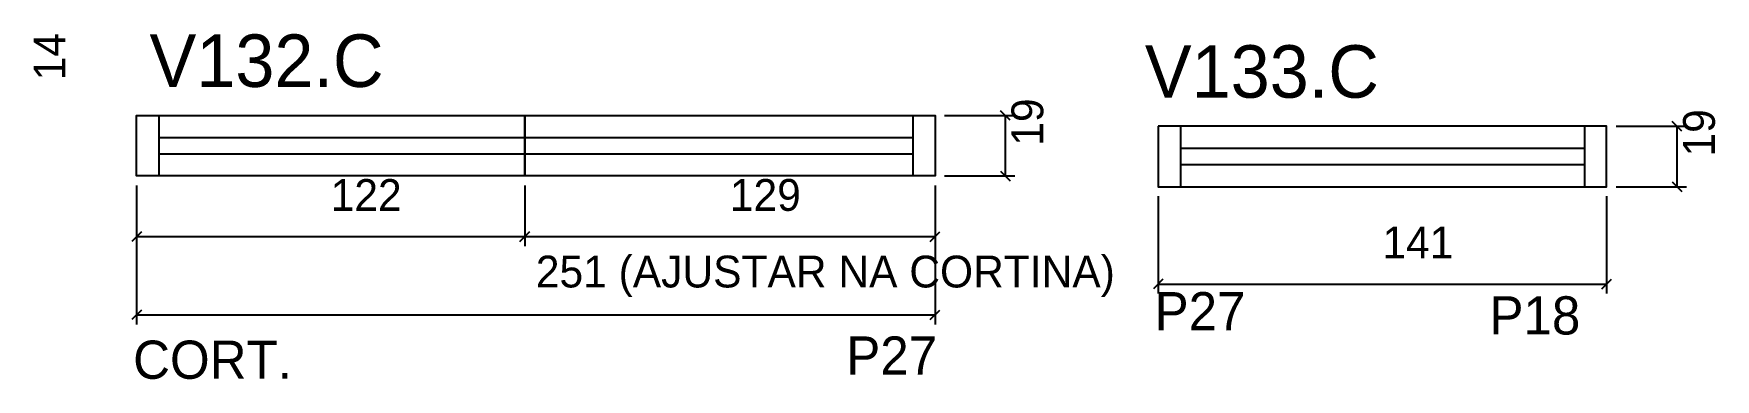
# Model space of a CAD drawing. Header units: metres. Extents: x 2397 to 2926, y 16004 to 16112.
import ezdxf

# ---------------------------------------------------------------- set-up
doc = ezdxf.new("R2010")
doc.units = ezdxf.units.M
for name, color, linetype in [('5', 7, 'Continuous'), ('COTA', 7, 'Continuous'), ('NOMENCLATURA', 7, 'Continuous'), ('Painéis', 7, 'Continuous'), ('SARR_2.2x7', 7, 'Continuous')]:
    doc.layers.add(name, color=color, linetype=linetype)

msp = doc.modelspace()

# ---------------------------------------------------------------- linework, layer by layer
at = {"layer": 'COTA', "color": 4, "lineweight": 25}
for p, q in [((2683.62, 16086.6), (2705.74, 16086.6)), ((2702.74, 16067.6), (2702.74, 16086.6)), ((2894.77, 16083.21), (2916.89, 16083.21)), ((2913.89, 16064.21), (2913.89, 16083.21)), ((2683.62, 16067.6), (2705.74, 16067.6)), ((2429.62, 16064.6), (2429.62, 16045.55)), ((2429.62, 16064.6), (2429.62, 16020.97)), ((2551.62, 16064.6), (2551.62, 16045.55)), ((2551.62, 16064.6), (2551.62, 16045.55)), ((2680.62, 16064.6), (2680.62, 16045.55)), ((2680.62, 16064.6), (2680.62, 16020.97)), ((2894.77, 16064.21), (2916.89, 16064.21)), ((2750.77, 16061.21), (2750.77, 16030.65)), ((2891.77, 16061.21), (2891.77, 16030.65)), ((2429.62, 16048.55), (2551.62, 16048.55)), ((2551.62, 16048.55), (2680.62, 16048.55)), ((2750.77, 16033.65), (2891.77, 16033.65)), ((2429.62, 16023.97), (2680.62, 16023.97))]:
    msp.add_line(p, q, dxfattribs=at)
at = {"layer": 'COTA', "color": 0, "lineweight": 25}
for p, q in [((2704.24, 16085.1), (2701.24, 16088.1)), ((2915.39, 16081.71), (2912.39, 16084.71)), ((2701.24, 16069.1), (2704.24, 16066.1)), ((2912.39, 16065.71), (2915.39, 16062.71)), ((2431.12, 16050.05), (2428.12, 16047.05)), ((2550.12, 16047.05), (2553.12, 16050.05)), ((2553.12, 16050.05), (2550.12, 16047.05)), ((2679.12, 16047.05), (2682.12, 16050.05)), ((2752.27, 16035.15), (2749.27, 16032.15)), ((2890.27, 16032.15), (2893.27, 16035.15)), ((2431.12, 16025.47), (2428.12, 16022.47)), ((2679.12, 16022.47), (2682.12, 16025.47))]:
    msp.add_line(p, q, dxfattribs=at)
at = {"layer": 'Painéis', "color": 200, "lineweight": 25}
for points in [[(2551.62, 16067.6), (2429.62, 16067.6), (2429.62, 16086.6), (2551.62, 16086.6)], [(2551.62, 16086.6), (2680.62, 16086.6), (2680.62, 16067.6), (2551.62, 16067.6)]]:
    msp.add_lwpolyline(points, close=True, dxfattribs=at)
msp.add_lwpolyline([(2750.77, 16083.21), (2750.77, 16064.21), (2891.77, 16064.21), (2891.77, 16083.21), (2750.77, 16083.21)], dxfattribs=at)
at = {"layer": 'SARR_2.2x7', "color": 40, "lineweight": 25}
for p, q in [((2436.62, 16086.6), (2436.62, 16067.6)), ((2673.62, 16086.6), (2673.62, 16067.6)), ((2551.62, 16079.6), (2436.62, 16079.6)), ((2673.62, 16079.6), (2551.62, 16079.6)), ((2757.77, 16083.21), (2757.77, 16064.21)), ((2884.77, 16083.21), (2884.77, 16064.21)), ((2436.62, 16074.6), (2551.62, 16074.6)), ((2551.62, 16074.6), (2673.62, 16074.6)), ((2884.77, 16076.21), (2757.77, 16076.21)), ((2757.77, 16071.21), (2884.77, 16071.21))]:
    msp.add_line(p, q, dxfattribs=at)

# ---------------------------------------------------------------- texts
at = {"layer": '5', "color": 5, "lineweight": 25}
for s, p in [('P27', (2749.66, 16019.12)), ('P18', (2854.94, 16017.79)), ('CORT.', (2428.51, 16003.87)), ('P27', (2652.72, 16005.19))]:
    msp.add_text(s, height=12, rotation=360, dxfattribs=at).set_placement(p)
at = {"layer": 'COTA', "color": 240, "lineweight": 25}
for s, p in [('14', (2407.24, 16097.66)), ('19', (2714.65, 16077.1)), ('19', (2925.8, 16073.71))]:
    msp.add_text(s, height=10, rotation=90, dxfattribs=at).set_placement(p)
for s, p in [('122', (2490.62, 16056.61)), ('129', (2616.12, 16056.64)), ('141', (2821.27, 16041.72)), ('251 (AJUSTAR NA CORTINA)', (2555.12, 16032.57))]:
    msp.add_text(s, height=10, dxfattribs=at).set_placement(p)
at = {"layer": 'NOMENCLATURA', "color": 7, "lineweight": 25}
for s, p in [('V132.C', (2433.67, 16095.58)), ('V133.C', (2746.58, 16092.18))]:
    msp.add_text(s, height=16.5, dxfattribs=at).set_placement(p)

doc.saveas('drawing.dxf')
